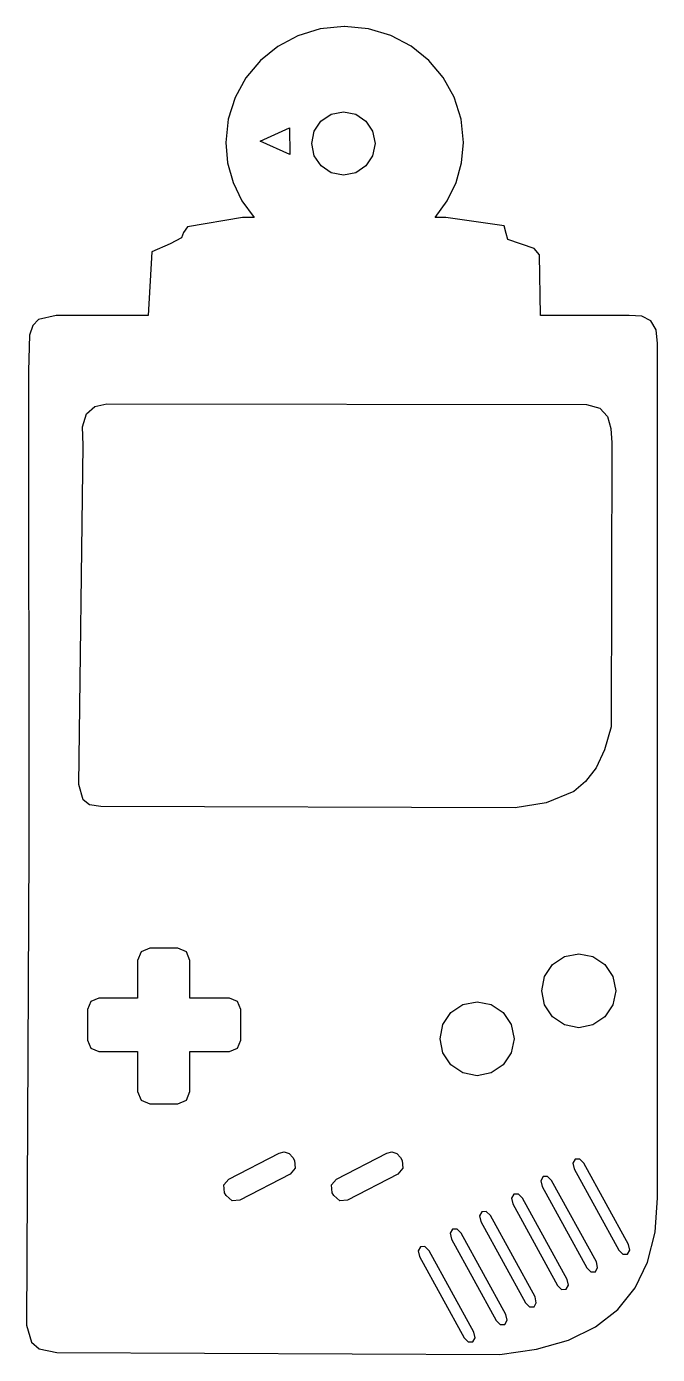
# Model space of a CAD drawing. Extents: x 13.2 to 45.4, y 9.4 to 77.2.
import ezdxf

# ---------------------------------------------------------------- set-up
doc = ezdxf.new("R2010")
doc.units = 0

msp = doc.modelspace()

# ---------------------------------------------------------------- linework, layer by layer
at = {"layer": 'Layer 1'}
for p, q in [((27.062899, 76.775499), (26.034454, 76.228174)), ((28.199879, 77.123361), (27.062899, 76.775499)), ((29.4212, 77.2481), (28.199879, 77.123361)), ((29.421233, 77.2481), (29.4212, 77.2481)), ((29.44748, 77.2481), (29.421233, 77.2481)), ((30.67287, 77.127811), (29.44748, 77.2481)), ((31.814202, 76.782836), (30.67287, 77.127811)), ((32.847027, 76.236983), (31.814202, 76.782836)), ((26.034454, 76.228174), (25.138741, 75.505049)), ((33.746894, 75.514059), (32.847027, 76.236983)), ((25.138741, 75.505049), (24.399957, 74.629786)), ((34.489354, 74.637869), (33.746894, 75.514059)), ((24.399957, 74.629786), (23.842298, 73.626045)), ((35.049957, 73.632222), (34.489354, 74.637869)), ((23.842298, 73.626045), (23.48996, 72.517489)), ((35.404252, 72.520923), (35.049957, 73.632222)), ((28.239959, 72.415443), (28.75494, 72.763104)), ((28.75494, 72.763104), (29.3857, 72.891)), ((29.385615, 72.89106), (29.3873, 72.891)), ((29.3857, 72.891), (29.385615, 72.89106)), ((29.3873, 72.891), (30.018569, 72.763564)), ((30.018569, 72.763564), (30.53407, 72.416008)), ((23.48996, 72.517489), (23.36714, 71.32778)), ((25.127173, 71.390047), (26.620585, 72.065592)), ((26.620585, 72.065592), (26.645533, 70.714362)), ((27.892806, 71.90012), (28.239959, 72.415443)), ((30.53407, 72.416008), (30.881628, 71.900508)), ((35.52779, 71.32778), (35.404252, 72.520923)), ((23.36714, 71.32778), (23.462283, 70.284599)), ((26.645533, 70.714362), (25.127173, 71.390047)), ((27.76553, 71.26924), (27.892806, 71.90012)), ((30.881628, 71.900508), (31.00907, 71.26924)), ((35.432679, 70.28461), (35.52779, 71.32778)), ((27.893009, 70.638015), (27.76553, 71.26924)), ((28.240575, 70.122561), (27.893009, 70.638015)), ((30.881591, 70.638016), (30.534024, 70.122562)), ((31.00907, 71.26924), (30.881591, 70.638016)), ((23.462283, 70.284599), (23.741893, 69.281581)), ((28.756062, 69.775041), (28.240575, 70.122561)), ((30.534024, 70.122562), (30.018538, 69.775042)), ((35.153104, 69.281596), (35.432679, 70.28461)), ((23.741893, 69.281581), (24.197309, 68.341618)), ((29.3873, 69.64762), (28.756062, 69.775041)), ((30.018538, 69.775042), (29.3873, 69.64762)), ((34.697725, 68.341629), (35.153104, 69.281596)), ((24.197309, 68.341618), (24.81987, 67.4876)), ((34.0752, 67.4876), (34.697725, 68.341629)), ((24.2204, 67.4876), (21.42023, 67.014199)), ((24.81987, 67.4876), (24.2204, 67.4876)), ((34.621, 67.4876), (34.0752, 67.4876)), ((37.607903, 67.060885), (34.621, 67.4876)), ((21.210202, 66.710956), (21.112357, 66.436953)), ((21.42023, 67.014199), (21.210202, 66.710956)), ((37.704362, 66.670496), (37.607903, 67.060885)), ((37.799684, 66.356608), (37.704362, 66.670496)), ((20.521547, 66.13365), (19.580137, 65.727434)), ((21.112357, 66.436953), (20.521547, 66.13365)), ((39.144427, 65.892853), (37.799684, 66.356608)), ((39.421454, 65.56746), (39.144427, 65.892853)), ((19.580137, 65.727434), (19.3969, 62.474)), ((39.4655, 62.474), (39.421454, 65.56746)), ((14.688711, 62.479812), (13.784429, 62.273647)), ((16.1132, 62.474), (14.688711, 62.479812)), ((19.3969, 62.474), (16.1132, 62.474)), ((44.00835, 62.47399), (39.4655, 62.474)), ((44.649075, 62.443061), (44.00835, 62.47399)), ((13.507834, 61.967772), (13.337855, 61.460943)), ((13.784429, 62.273647), (13.507834, 61.967772)), ((45.114751, 62.206891), (44.649075, 62.443061)), ((45.38724, 61.744224), (45.114751, 62.206891)), ((13.337855, 61.460943), (13.28649, 59.64714)), ((45.4484, 61.0338), (45.38724, 61.744224)), ((45.448383, 17.351172), (45.4484, 61.0338)), ((13.28649, 59.64714), (13.293114, 35.165636)), ((16.249292, 57.437756), (16.664351, 57.824095)), ((16.664351, 57.824095), (17.279247, 57.96063)), ((17.279247, 57.96063), (17.279245, 57.960592)), ((17.279245, 57.960592), (41.825045, 57.916403)), ((41.825045, 57.916403), (42.501218, 57.733847)), ((42.501218, 57.733847), (42.890236, 57.304715)), ((16.0475, 56.784832), (16.249292, 57.437756)), ((42.890236, 57.304715), (43.070463, 56.692089)), ((16.072407, 55.84854), (16.0475, 56.784832)), ((43.070463, 56.692089), (43.120265, 55.959053)), ((15.84606, 38.49984), (16.072407, 55.84854)), ((43.120265, 55.959053), (43.0761, 41.4416)), ((43.0761, 41.4416), (42.743987, 40.262458)), ((42.743987, 40.262458), (42.306244, 39.341968)), ((42.306244, 39.341968), (41.775577, 38.645168)), ((16.08061, 37.713342), (15.84606, 38.49984)), ((41.164696, 38.137101), (39.753117, 37.547327)), ((41.775577, 38.645168), (41.164696, 38.137101)), ((16.404522, 37.457848), (16.08061, 37.713342)), ((16.9775, 37.3684), (16.404522, 37.457848)), ((38.17317, 37.29297), (16.9775, 37.3684)), ((39.753117, 37.547327), (38.17317, 37.29297)), ((13.293114, 35.165636), (13.179733, 10.84414)), ((26.103564, 19.648219), (26.353102, 19.706701)), ((26.353102, 19.706701), (26.3531, 19.7067)), ((26.3531, 19.7067), (26.614105, 19.630364)), ((31.609838, 19.648219), (31.85952, 19.706701)), ((31.85952, 19.706701), (31.85952, 19.7067)), ((31.85952, 19.7067), (32.120525, 19.630364)), ((23.534264, 18.321349), (26.103564, 19.648219)), ((26.614105, 19.630364), (26.804918, 19.424645)), ((26.804918, 19.424645), (26.882069, 19.275446)), ((26.882069, 19.275446), (26.915938, 18.878226)), ((29.040538, 18.321349), (31.609838, 19.648219)), ((32.120525, 19.630364), (32.31134, 19.424645)), ((32.31134, 19.424645), (32.388344, 19.275446)), ((32.388344, 19.275446), (32.422287, 18.878229)), ((26.658349, 18.573947), (24.089049, 17.246927)), ((26.915938, 18.878226), (26.658349, 18.573947)), ((32.164768, 18.573947), (29.595468, 17.246927)), ((32.422287, 18.878229), (32.164768, 18.573947)), ((23.276675, 18.017062), (23.534264, 18.321349)), ((23.310542, 17.619844), (23.276675, 18.017062)), ((28.782949, 18.017062), (29.040538, 18.321349)), ((28.816818, 17.619844), (28.782949, 18.017062)), ((23.387547, 17.47065), (23.310542, 17.619844)), ((23.691833, 17.21306), (23.387547, 17.47065)), ((24.089049, 17.246927), (23.691833, 17.21306)), ((28.893969, 17.47065), (28.816818, 17.619844)), ((29.198252, 17.21306), (28.893969, 17.47065)), ((29.595468, 17.246927), (29.198252, 17.21306)), ((45.323586, 15.6023), (45.448383, 17.351172)), ((44.94255, 14.07099), (45.323586, 15.6023)), ((44.307405, 12.755434), (44.94255, 14.07099)), ((43.420279, 11.653826), (44.307405, 12.755434)), ((42.2833, 10.764358), (43.420279, 11.653826)), ((13.179733, 10.84414), (13.435113, 9.97813)), ((40.898598, 10.085221), (42.2833, 10.764358)), ((13.435113, 9.97813), (13.823301, 9.631962)), ((13.823301, 9.631962), (14.726533, 9.45746)), ((37.394533, 9.350712), (39.268299, 9.614608)), ((39.268299, 9.614608), (40.898598, 10.085221)), ((14.726533, 9.45746), (37.394533, 9.350712))]:
    msp.add_line(p, q, dxfattribs=at)
at = {"layer": 'Layer 2'}
for p, q in [((19.045645, 29.941026), (18.8621, 29.496649)), ((19.4901, 30.1245), (19.045645, 29.941026)), ((20.911008, 30.124551), (19.4901, 30.1245)), ((21.355453, 29.941077), (20.911008, 30.124551)), ((21.539, 29.4967), (21.355453, 29.941077)), ((18.8621, 29.496649), (18.8621, 27.5625)), ((21.539, 27.5625), (21.539, 29.4967)), ((39.675708, 28.671279), (40.085922, 29.285208)), ((40.085922, 29.285208), (40.699851, 29.695422)), ((40.699851, 29.695422), (41.42403, 29.83947)), ((41.42403, 29.83947), (42.148209, 29.695422)), ((42.148209, 29.695422), (42.762138, 29.285208)), ((42.762138, 29.285208), (43.172352, 28.671279)), ((39.53166, 27.9471), (39.675708, 28.671279)), ((43.172352, 28.671279), (43.3164, 27.9471)), ((39.675708, 27.222921), (39.53166, 27.9471)), ((43.3164, 27.9471), (43.172352, 27.222921)), ((43.3164, 27.9471), (43.3164, 27.9471)), ((16.466772, 27.392804), (16.297151, 26.981902)), ((16.8776, 27.5625), (16.466772, 27.392804)), ((18.8621, 27.5625), (16.8776, 27.5625)), ((23.561243, 27.562498), (21.539, 27.5625)), ((23.972077, 27.392803), (23.561243, 27.562498)), ((24.1417, 26.9819), (23.972077, 27.392803)), ((34.881222, 26.833808), (35.495151, 27.244022)), ((35.495151, 27.244022), (36.21933, 27.38807)), ((36.21933, 27.38807), (36.943509, 27.244022)), ((36.943509, 27.244022), (37.557438, 26.833808)), ((40.085922, 26.608992), (39.675708, 27.222921)), ((43.172352, 27.222921), (42.762138, 26.608992)), ((16.297151, 26.981902), (16.2971, 25.4275)), ((24.141657, 25.427552), (24.1417, 26.9819)), ((34.471008, 26.219879), (34.881222, 26.833808)), ((37.557438, 26.833808), (37.967652, 26.219879)), ((40.699851, 26.198778), (40.085922, 26.608992)), ((42.762138, 26.608992), (42.148209, 26.198778)), ((34.32696, 25.4957), (34.471008, 26.219879)), ((37.967652, 26.219879), (38.1117, 25.4957)), ((41.42403, 26.05473), (40.699851, 26.198778)), ((42.148209, 26.198778), (41.42403, 26.05473)), ((16.2971, 25.4275), (16.466721, 25.016668)), ((23.972034, 25.01672), (24.141657, 25.427552)), ((34.471008, 24.771521), (34.32696, 25.4957)), ((38.1117, 25.4957), (37.967652, 24.771521)), ((38.1117, 25.4957), (38.1117, 25.4957)), ((16.466721, 25.016668), (16.877549, 24.847048)), ((16.877549, 24.847048), (18.8621, 24.8471)), ((18.8621, 24.8471), (18.8621, 22.7977)), ((21.538992, 22.797698), (21.539, 24.8471)), ((21.539, 24.8471), (23.5612, 24.8471)), ((23.5612, 24.8471), (23.972034, 25.01672)), ((34.881222, 24.157592), (34.471008, 24.771521)), ((37.967652, 24.771521), (37.557438, 24.157592)), ((35.495151, 23.747378), (34.881222, 24.157592)), ((37.557438, 24.157592), (36.943509, 23.747378)), ((36.21933, 23.60333), (35.495151, 23.747378)), ((36.943509, 23.747378), (36.21933, 23.60333)), ((18.8621, 22.7977), (19.045645, 22.35325)), ((21.355445, 22.353248), (21.538992, 22.797698)), ((19.045645, 22.35325), (19.4901, 22.169702)), ((19.4901, 22.169702), (20.911, 22.1697)), ((20.911, 22.1697), (21.355445, 22.353248)), ((41.2403, 19.3389), (41.122625, 19.129132)), ((41.122625, 19.129132), (41.18786, 18.835472)), ((41.471301, 19.342534), (41.2403, 19.338903)), ((41.2403, 19.338903), (41.2403, 19.3389)), ((41.680516, 19.13699), (41.471301, 19.342534)), ((43.967216, 14.97765), (41.680516, 19.13699)), ((39.5976, 18.4429), (39.479926, 18.233133)), ((39.828603, 18.44653), (39.5976, 18.442897)), ((39.5976, 18.442897), (39.5976, 18.4429)), ((40.037816, 18.240987), (39.828603, 18.44653)), ((41.18786, 18.835472), (43.47456, 14.676132)), ((39.479926, 18.233133), (39.545163, 17.939472)), ((39.545163, 17.939472), (41.831863, 13.780132)), ((42.324516, 14.081647), (40.037816, 18.240987)), ((38.1041, 17.5468), (37.986425, 17.337032)), ((37.986425, 17.337032), (38.05166, 17.04337)), ((38.05166, 17.04337), (40.33836, 12.88403)), ((38.104184, 17.546813), (38.1041, 17.5468)), ((38.335185, 17.550443), (38.104184, 17.546813)), ((38.5444, 17.3449), (38.335185, 17.550443)), ((40.831016, 13.185547), (38.5444, 17.3449)), ((36.4614, 16.6507), (36.343727, 16.440933)), ((36.343727, 16.440933), (36.408963, 16.147272)), ((36.692403, 16.654331), (36.4614, 16.650699)), ((36.4614, 16.650699), (36.4614, 16.6507)), ((36.901616, 16.448789), (36.692403, 16.654331)), ((39.188316, 12.289449), (36.901616, 16.448789)), ((34.9679, 15.7545), (34.850225, 15.544732)), ((35.198901, 15.758132), (34.9679, 15.754501)), ((34.9679, 15.754501), (34.9679, 15.7545)), ((35.408116, 15.552588), (35.198901, 15.758132)), ((36.408963, 16.147272), (38.695663, 11.987932)), ((34.850225, 15.544732), (34.91546, 15.25107)), ((34.91546, 15.25107), (37.20216, 11.09173)), ((37.694816, 11.393248), (35.408116, 15.552588)), ((44.032451, 14.68399), (43.967216, 14.97765)), ((33.3252, 14.8584), (33.207526, 14.648633)), ((33.207526, 14.648633), (33.272763, 14.35497)), ((33.272763, 14.35497), (35.559463, 10.19564)), ((33.325203, 14.858401), (33.3252, 14.8584)), ((33.556205, 14.862033), (33.325203, 14.858401)), ((33.765419, 14.656488), (33.556205, 14.862033)), ((36.052119, 10.497158), (33.765419, 14.656488)), ((43.47456, 14.676132), (43.683775, 14.47059)), ((43.683775, 14.47059), (43.914776, 14.474222)), ((43.914776, 14.474222), (44.032451, 14.68399)), ((41.831863, 13.780132), (42.041077, 13.574588)), ((42.272079, 13.578219), (42.389753, 13.787987)), ((42.389753, 13.787987), (42.324516, 14.081647)), ((40.896251, 12.891885), (40.831016, 13.185547)), ((42.041077, 13.574588), (42.272079, 13.578219)), ((39.253553, 11.995786), (39.188316, 12.289449)), ((40.33836, 12.88403), (40.547575, 12.678488)), ((40.547575, 12.678488), (40.778576, 12.682117)), ((40.778576, 12.682117), (40.896251, 12.891885)), ((38.695663, 11.987932), (38.904877, 11.782387)), ((38.904877, 11.782387), (39.135879, 11.786019)), ((39.135879, 11.786019), (39.253553, 11.995786)), ((37.20216, 11.09173), (37.411376, 10.886188)), ((37.411376, 10.886188), (37.642376, 10.88982)), ((37.642376, 10.88982), (37.760051, 11.099587)), ((37.760051, 11.099587), (37.694816, 11.393248)), ((35.559463, 10.19564), (35.768678, 9.990098)), ((35.999679, 9.99373), (36.117354, 10.203496)), ((36.117354, 10.203496), (36.052119, 10.497158)), ((35.768678, 9.990098), (35.999679, 9.99373))]:
    msp.add_line(p, q, dxfattribs=at)

doc.saveas('drawing.dxf')
